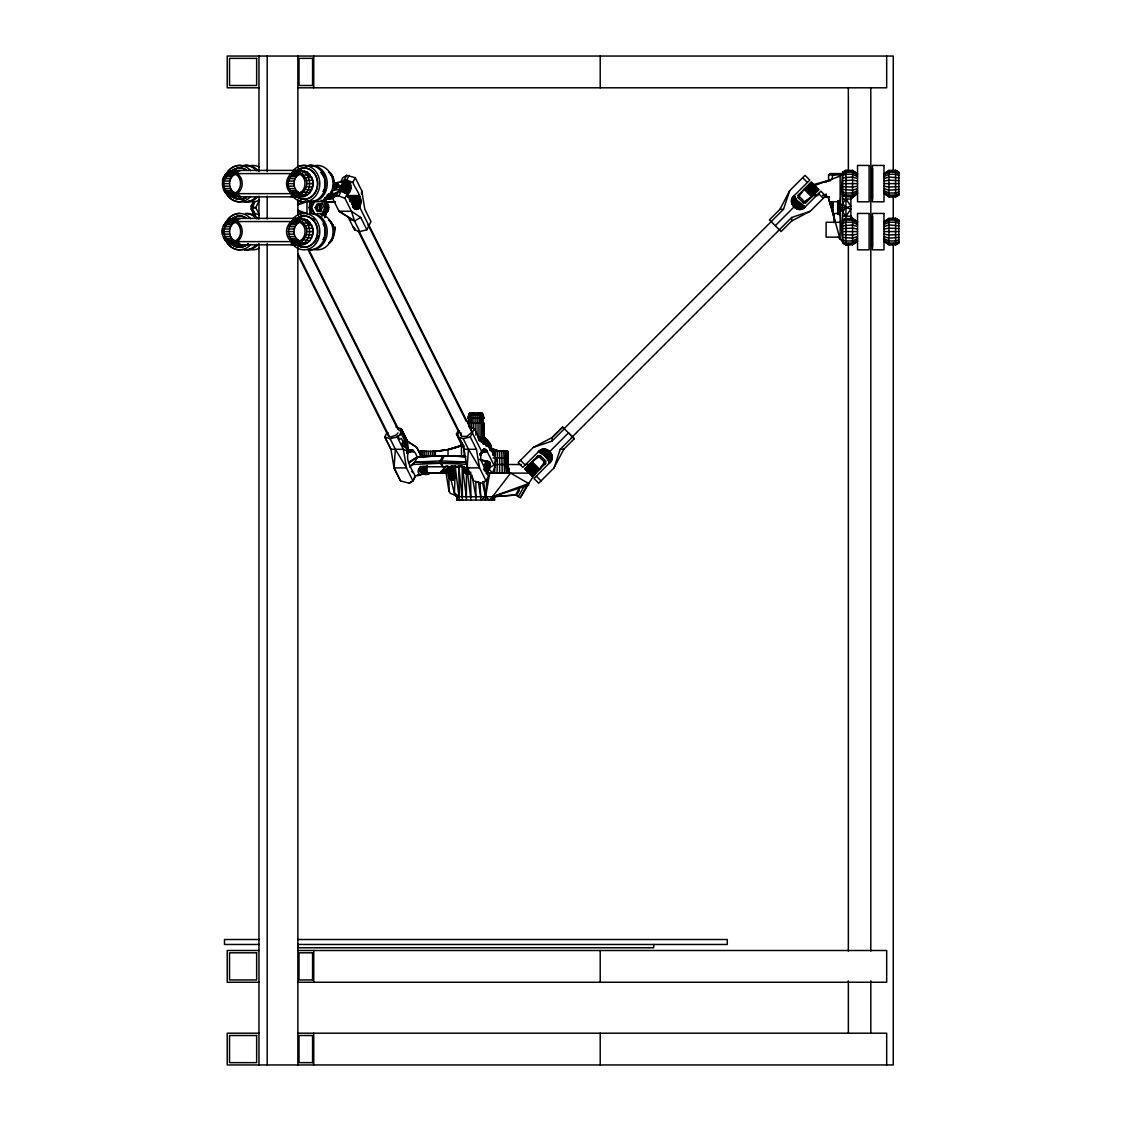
<?xml version="1.0" encoding="UTF-8"?>
<svg xmlns="http://www.w3.org/2000/svg" width="1121" height="1121" viewBox="0 0 1121 1121"><rect width="100%" height="100%" fill="white"/><g stroke="black" fill="none" stroke-linecap="round" stroke-linejoin="round"><path stroke-width="1.5" d="M311.484 226.624L311.484 224.971L307.294 220.122L301.563 218.357L233.799 218.357L228.067 220.122L223.471 225.797L225.699 222.224M311.484 178.659L311.484 177.006L307.294 172.158L301.563 170.392L233.799 170.392C218.651 170.868 218.707 196.357 233.799 196.848L301.563 196.848C311.007 196.595 315.632 184.713 311.484 177.006L305.29 177.833C302.992 172.802 296.308 170.308 291.586 173.601L237.162 173.601C233.35 171.009 227.983 171.947 225.055 175.437L225.699 174.259M420.067 454.58L420.067 451.273L424.985 451.273M420.347 456.247L420.347 451.273M421.16 456.247L421.16 451.273M422.477 456.247L422.477 451.273M424.172 456.247L424.172 451.273M426.148 456.247L426.148 451.273C438.591 451.721 451.525 449.941 462.903 445.065L448.022 449.619L436.209 451.273M428.278 456.247L428.278 451.273M430.408 456.247L430.408 451.273M432.384 456.247L432.384 451.273L436.489 451.273M434.079 456.247L434.079 451.273M435.382 456.247L435.382 451.273L448.022 449.619L459.89 446.032M448.022 456.247L448.022 449.619L459.848 446.032L462.258 443.356M454.874 473.286L454.243 478.681L452.127 480.306C442.024 474.772 453.837 459.96 454.874 473.286L453.346 467.989M468.55 423.149L468.55 418.259M468.718 426.569L468.69 418.259L470.147 413.243M469.433 423.149L469.433 418.259M470.035 428.292L470.035 423.149M470.61 423.149L470.61 418.259M471.745 428.292L471.745 423.149M472.039 414.896L472.039 413.243M472.151 423.149L472.151 418.259M472.445 414.896L472.445 413.243M473.076 414.896L473.076 413.243M473.735 430.002L473.735 423.149M473.889 414.896L473.889 413.243M473.945 423.149L473.945 418.259M474.856 414.896L474.856 413.243M475.879 500.064L475.879 481.764M475.879 435.144L475.879 413.243M476.901 414.896L476.901 413.243M477.798 423.149L477.798 418.259M477.868 414.896L477.868 413.243M478.022 436.854L478.022 423.149M478.681 414.896L478.681 413.243M479.312 414.896L479.312 413.243M479.592 423.149L479.592 418.259M479.718 414.896L479.718 413.243M480.012 438.577L480.012 423.149M481.133 423.149L481.133 418.259M481.722 438.577L481.722 423.149M482.324 423.149L482.324 418.259M483.039 438.577L483.067 418.259L481.61 413.243M483.866 438.577L483.866 423.149M484.146 438.409L484.034 423.149L467.723 423.149M490.928 449.423C491.783 442.795 485.015 434.878 478.163 437.092L478.471 439.222M494.922 457.9L494.922 451.287L492.848 455.252M499.63 451.287L494.571 449.633L489.793 449.633L495.496 451.287L494.669 473.09L486.444 473.09M487.201 446.032L497.486 451.287L497.065 473.104L494.669 473.09M499.63 473.104L499.63 464.514M501.774 451.287L502.208 473.104M503.763 451.287L504.59 473.104M505.473 451.287L505.473 464.514L506.65 473.104M506.79 451.287L506.79 464.514L508.233 473.104M509.551 473.118L507.617 464.514L507.813 451.287L507.897 464.514L509.551 473.118L507.617 464.514L507.617 457.9L507.897 467.947M857.537 241.505L852.563 244.812L845.949 244.812L845.949 170.392L852.577 170.392L857.537 173.699M883.993 221.664L888.953 218.357L895.567 218.357L895.567 244.812L888.953 244.812L883.993 241.505M883.993 173.699L888.953 170.392L895.567 170.392L895.567 196.848L888.953 196.848L883.993 193.541M466.378 500.064L466.448 474.057M347.188 195.446C346.669 188.874 337.603 188.917 333.021 190.71M346.907 195.348C357.473 185.904 344.441 178.393 335.305 183.382L334.002 184.475M488.35 468.774C494.669 464.907 482.969 459.414 479.802 459.288M552.05 441.114L552.107 437.554L562.63 427.017L574.316 438.717L563.793 449.255L554.026 467.905L538.725 483.221L533.988 478.485L549.472 462.973C558.146 456.401 544.96 443.215 538.36 451.875L522.862 467.387L518.126 462.651L533.442 447.321L552.107 437.54L562.63 427.031L564.381 428.783L552.05 441.114L533.442 447.335M791.636 221.019L791.678 217.474L810.287 211.252L825.602 195.937L820.866 191.201L805.368 206.698C798.783 215.372 785.583 202.186 794.257 195.586L809.754 180.089L805.018 175.352L789.702 190.668L779.936 209.333L769.412 219.856L781.099 231.557L791.636 221.019L810.287 211.252M544.484 462.09L539.635 469.279L532.083 461.726L540.434 455.701L539.257 456.878L538.094 455.701L525.006 468.788L532.573 476.355L545.591 463.309L545.647 460.913L540.434 455.701L538.094 455.701L536.917 456.864L539.257 456.878L544.484 462.09L545.591 463.309L544.484 464.43L544.484 462.09L545.647 460.913M798.082 197.66L798.138 195.264L811.296 182.106L818.862 189.659L805.649 202.873L803.309 202.873L798.082 197.66L804.093 189.309L811.66 196.862L805.915 200.743M320.578 211L320.284 207.609L321.545 204.218M461.025 465.818L455.322 467.471L454.383 494.851L456.864 496.757L492.413 496.757L515.506 495.006L520.41 497.85L527.515 485.547M485.393 500.064L486.92 480.068A3.307 1.429 -16.1 0 1 485.057 481.231M420.375 466.336C417.797 472.6 424.789 476.901 430.212 473.104L429.427 473.09M428.965 473.777L426.821 471.296L427.227 465.523M471.044 473.749C465.509 476.257 462.441 470.778 464.052 466.308M361.48 194.059L361.719 190.668L355.231 177.693L346.613 175.352L342.816 177.693L340.448 182.429L344.245 180.089L346.725 180.089L352.863 182.429C355.581 189.617 362.938 196.932 360.275 205.339C359.757 208.954 355.721 211.196 353.157 207.525M417.208 457.732C416.858 454.636 411.982 445.892 408.59 451.595C404.975 460.283 411.757 468.858 415.316 476.145L412.948 480.881L409.151 483.221L400.547 480.895L394.046 467.891L395.363 449.255L390.108 438.717L384.783 436.966L386.829 432.86M457.466 434.906L459.512 430.814L457.648 431.697L456.471 434.037L458.461 435.789L457.886 436.952L463.211 438.703L468.466 449.241L467.149 467.891L473.637 480.881L482.254 483.221L486.052 480.881L488.42 476.145L480.615 459.47L480.993 453.22L484.034 449.129L486.598 450.404L493.969 465.033L490.171 467.373M837.667 204.218L840.147 204.218L842.642 173.601L845.949 170.392L842.642 172.045L842.642 243.159L845.949 244.812L838.158 237.148M455.56 478.092L455.574 475.696M473.735 418.259L474.169 413.243M804.64 207.497L804.738 206.46L796.821 200.323L794.257 195.586M395.951 427.031L401.276 428.768L407.441 441.099L408.59 451.595L405.073 446.915L406.769 439.88L405.956 440.483M232.145 173.699C244.686 173.993 242.444 196.399 229.917 193.204C218.287 189.127 224.382 169.705 236.615 173.699M225.055 223.401C227.983 219.912 233.35 218.959 237.162 221.552L291.586 221.552C296.308 218.273 302.992 220.753 305.29 225.797L311.484 224.971C315.632 232.678 311.007 244.546 301.563 244.812L233.799 244.812C224.536 244.518 219.254 232.608 223.878 224.971M222.462 234.583L222.462 228.586M236.615 241.505C219.912 246.186 219.912 216.984 236.615 221.664M235.872 193.204C227.507 190.472 227.507 176.768 235.872 174.035L229.917 174.035M229.917 241.169L235.872 241.169C227.507 238.437 227.507 224.732 235.872 222L229.917 222M296.603 173.699C309.144 173.993 306.902 196.399 294.375 193.204C283.501 189.645 287.929 170.896 299.587 173.699M301.073 241.505C284.356 246.186 284.356 216.984 301.073 221.664M294.375 193.204L300.33 193.204C291.964 190.472 291.964 176.768 300.33 174.035L294.375 174.035M294.375 241.169L300.33 241.169C291.964 238.437 291.964 224.732 300.33 222L294.375 222M223.878 190.234L223.471 189.407C225.755 194.451 232.453 196.932 237.162 193.653L291.586 193.653C301.017 199.776 310.489 186.254 305.29 177.833M223.878 238.198L223.471 237.372C225.755 242.416 232.453 244.896 237.162 241.618L291.586 241.618C301.017 247.741 310.489 234.219 305.29 225.797M320.214 211L319.429 207.609L320.214 204.218M325.847 213.48C329.714 210.818 329.714 204.386 325.847 201.724M332.993 177.006C336.678 204.05 336.006 173.349 328.789 172.158L333.399 177.833M332.993 238.198C336.678 211.154 336.006 241.856 328.789 243.047L333.399 237.372M291.166 196.848L291.586 193.653A11.574 10.033 -90 0 1 291.586 173.601L293.24 170.392M291.166 244.812L291.586 241.618A11.574 10.033 -90 0 1 291.586 221.552L293.24 218.357M419.618 467.443L419.31 469.783L420.585 472.361M324.501 216.199L325.622 209.038L324.501 199.006L327.36 207.609L324.501 216.199L327.36 207.609L324.501 199.006M471.745 418.259L472.572 413.243M310.013 212.766L309.158 207.609L310.307 200.729M311.68 200.729L310.531 207.609L311.386 212.766M388.02 432.874L387.67 434.92L388.749 436.419L390.977 436.966L396.344 434.92L398.039 432.874M461.109 432.86L460.759 434.906L461.852 436.405L466.868 436.405L471.142 432.86L471.493 430.814L470.414 429.315M480.082 483.025L480.811 500.064L485.575 496.757L489.723 473.104L486.234 473.09M482.128 437.092L486.234 444.154L486.29 446.032L485.519 445.065L490.844 445.065M350.327 201.808L354.012 200.323L360.528 204.386L353.549 201.318L360.275 205.339L351.658 202.312L353.858 195.586L347.356 196.385L359.827 196.329L355.287 195.586L351.826 204.54M543.096 454.439L546.137 449.353L542.55 454.047L545.072 449.143L541.989 453.655L543.993 449.087L541.429 453.304L542.914 449.199L540.84 452.968L541.877 449.465L540.238 452.66L540.868 449.871L539.621 452.38L539.944 450.418L538.36 451.875L539.159 451.217L538.991 452.113L543.096 454.439L547.16 449.703L544.091 455.35L548.113 450.208L545.086 456.275L547.693 459.358L552.261 457.354L548.057 459.932L549.472 462.987L550.943 461.418L548.982 461.74L551.49 460.479L548.701 461.123L551.896 459.484L548.393 460.521L552.163 458.433L547.693 459.344M539.159 451.217L538.36 451.889M470.035 418.259L471.198 413.243M324.88 217.614L327.542 207.609L324.824 197.772M324.824 217.446L326.757 211L327.991 211M467.891 418.259L469.489 413.243L482.38 413.243L484.034 418.259L467.723 418.259L469.377 413.243M554.026 467.905L560.248 449.297L572.565 436.966M564.101 428.67L783.495 209.291L789.702 190.668M495.496 464.514L492.623 473.104L488.21 468.186M460.899 445.065L461.768 443.356M334.408 186.618L332.993 190.234L333.399 189.407L328.789 195.082L331.816 191.803L331.171 192.98M480.363 454.958L481.315 452.352M480.433 454.902L482.072 450.824M480.377 455.35L483.501 449.339L480.377 455.35L482.52 450.194L480.531 454.734L481.694 451.581L472.333 432.86M408.59 463.141L417.082 456.878L444.056 455.701L417.082 456.878M332.026 198.221L334.506 195.558L330.457 198.963L323.745 199.37M793.472 196.329L794.495 196.217L792.799 197.17L794.761 196.848L792.239 198.095L795.041 197.464L791.832 199.104L795.35 198.067L791.58 200.141L795.686 198.655L791.468 201.22L796.036 199.216L791.524 202.298L796.414 199.776L791.72 203.363L796.821 200.323L792.085 204.386L797.732 201.318L792.589 205.339L798.642 202.312L795.616 208.38L799.637 203.223L796.583 208.884L800.632 204.134L797.606 209.235L801.179 204.54L798.656 209.445L801.739 204.919L799.735 209.487L802.314 205.283L800.814 209.389L802.902 205.619L801.865 209.123L803.505 205.928L802.86 208.716L804.107 206.208L803.799 208.17L805.368 206.698M223.471 177.833L223.878 177.006L222.462 180.621M254.005 214.77L251.146 209.038L251.146 206.166L253.29 201.878M255.504 214.882L252.225 208.324L254.845 201.64M259.329 200.435L255.742 207.609L252.225 208.324M314.469 213.326L311.61 207.609L314.469 201.878M321.026 211.182L316.977 211.182L315.183 207.609L316.977 204.022L321.026 204.022M318.63 211.182L316.837 207.609L318.63 204.022M320.564 211.182L322.344 207.609L320.564 204.022M321.265 214.882L324.558 208.324L321.265 200.323M323.787 211.897L325.931 207.609L324.558 206.881M322.049 216.199L325.622 209.038L327.36 207.609L322.764 200.435M361.719 190.668L364.829 209.291L370.981 221.608L366.889 229.791L359.813 231.557L354.544 221.019L339.018 211.252L332.531 198.277L334.899 193.541L338.696 191.201L341.176 191.201L347.3 193.541L355.637 209.123L353.297 207.371M339.032 189.799L342.816 182.233M332.531 198.277L336.328 195.937L338.696 191.201M344.245 180.089L346.613 175.352M340.195 189.659L343.979 182.106M341.485 189.799L345.268 182.233M336.328 195.937L338.808 195.937L341.176 191.201M346.725 180.089L349.093 175.352M342.816 190.178L346.599 182.625M344.105 190.794L347.888 183.227M345.254 191.593L349.037 184.026M349.514 185.61L350.775 183.073L347.258 181.728L346.585 180.383M346.193 192.518L349.976 184.965M346.851 193.527L350.635 185.96M366.889 229.791L360.724 217.474L354.544 221.019L351.419 211.252L344.932 198.277L347.3 193.541M352.863 182.429L355.231 177.693M347.188 194.522L350.971 186.955M346.837 196.245L350.957 187.894M359.813 231.557L354.488 229.791L355.077 228.628L353.087 226.876M390.108 438.717L397.184 436.966L401.514 434.037L402.677 431.697L400.687 429.946L401.276 428.768L407.441 441.114L416.746 447.321L421.79 457.424M399.637 434.92L401.682 430.828M406.769 439.894L405.073 446.915L403.028 446.326L401.864 443.986L403.322 441.057M401.864 443.986L403.728 443.103L405.774 439.012L403.434 434.331L405.774 439.012M409.557 466.854L413.299 464.43L417.685 456.878L444.056 455.701M409.137 483.221L412.934 480.881L415.302 476.145M465.649 456.625L444.322 455.701L441.716 460.913L442.753 466.77L440.315 463.309L440.273 460.913L442.893 455.701L465.355 456.527M463.211 438.703L470.288 436.952L474.379 428.768L469.054 427.017M483.683 466.238L485.954 461.712L479.844 459.778M483.459 469.881L487.243 462.328M488.392 463.127L484.608 470.68L485.547 471.605L489.331 464.052M488.868 464.697L490.129 462.174M489.989 465.047L486.542 473.608L490.325 466.056M486.948 473.833L490.311 466.981M493.969 465.033L496.337 460.297L489.849 447.321L480.545 441.099L474.379 428.768M233.799 196.848L232.145 195.194L236.363 196.848L234.737 194.802L238.927 196.848L237.162 193.653A11.574 10.033 -90 0 0 237.162 173.601L238.815 170.392M233.799 244.812L232.145 243.159L236.363 244.812L234.737 242.767L238.927 244.812L237.162 241.618A11.574 10.033 -90 0 0 237.162 221.552L238.815 218.357M481.147 454.033L484.034 449.129L481.147 454.033L479.718 454.033M519.485 488.111L515.506 495.006L492.413 496.757L489.345 500.064L485.575 496.757L482.675 483.347M516.823 494.823L519.443 490.283M518.266 496.603L523.997 486.668M520.536 496.967L527.529 484.875M331.129 240.945L331.816 239.768M403.028 446.326L405.606 442.235L401.514 434.037M314.258 201.878L310.531 207.609L314.258 213.326M328.579 194.101L328.061 194.9L334.506 194.9L327.318 195.558M227.129 173.601L228.067 172.158M227.129 221.552L228.067 220.122M539.635 469.265L541.583 466.392M481.427 453.655L484.566 449.073L481.427 453.655L479.984 453.655M543.096 454.425L545.086 456.275L548.996 450.838M794.747 207.749L798.642 202.312L793.22 206.222M842.642 199.006L850.867 199.006L852.577 196.637L845.949 196.637L842.642 195.194M806.924 188.118L807.709 187.095M845.949 207.609L842.642 203.307L845.949 199.006L850.867 206.166L845.949 207.609L842.642 211.897L845.949 216.199L850.867 209.038L845.949 207.609L837.667 207.609M850.867 199.006L857.537 193.541M229.553 172.438L230.842 170.84L240.076 170.84M229.553 220.403L230.842 218.805L240.076 218.805M549.472 462.987L550.271 462.258L549.248 462.342M251.146 206.166L254.159 202.593M449.045 474.912L448.652 472.964L441.128 473.09L440.819 472.025L446.242 465.761M460.689 465.818L452.506 468.158L454.874 475.332L452.772 468.074M333.217 197.17L334.871 195.39M332.461 197.899L334.955 195.236M332.867 197.548L334.52 195.769M331.536 198.501L334.03 195.853L331.522 190.948M330.457 198.963L334.03 195.853M331.017 198.753L333.498 196.105M329.238 199.272L332.937 196.329M329.854 199.132L332.334 196.511M328.579 199.37L331.704 196.651M481.175 452.366L486.598 450.404L482.927 452.099L487.018 451.076C482.899 449.955 478.064 458.013 485.113 449.185L482.002 452.954L485.631 449.451L482.31 452.646L480.867 452.646M407.035 452.912L409.459 450.46M526.478 467.317L524.88 468.928L532.433 476.481L534.647 474.267M536.917 456.878L538.094 455.701L539.257 456.878M232.145 172.045L233.799 170.392L234.737 172.438L236.391 170.392L237.162 173.601M232.145 220.01L233.799 218.357L234.737 220.403L236.391 218.357L237.162 221.552M296.603 172.045L298.256 170.392L304.534 170.84M296.603 220.01L298.256 218.357L304.534 218.805M775.256 225.699L798.642 202.312M816.494 188.328L815.079 185.876L816.256 187.768M547.693 459.358L552.219 456.275L546.908 458.265L551.658 454.201L545.997 457.27L551.154 453.248L545.086 456.275L568.473 432.874L574.316 438.717M803.309 202.873L811.66 196.862M571.051 438.101L791.678 217.474M814.196 185.666L840.147 176.081L845.949 172.158L852.563 172.158L857.537 175.03M544.484 464.43L545.591 463.309M409.936 450.067L407.806 452.183L412.486 449.885L408.016 451.973L410.44 449.787L406.937 453.122M528.664 472.698L527.795 471.577L530.541 473.875M407.231 452.576L410.44 449.787M422.421 473.566L420.459 475.192L414.448 476.117M828.587 181.42L828.587 174.918L830.241 173.601L842.642 173.601M834.374 173.601L832.721 174.918L832.034 179.024M407.596 452.267L410.945 449.619L406.979 452.646M299.195 172.438L301.227 170.84C313.712 174.722 311.722 196.413 298.256 196.848L296.603 195.194L295.692 196.848L294.01 194.802L293.127 196.848L291.586 193.653M299.195 220.403L301.227 218.805C313.712 222.687 311.722 244.378 298.256 244.812L296.603 243.159L295.692 244.812L294.01 242.767L293.127 244.812L291.586 241.618M291.586 173.601L295.664 170.392L294.01 172.438L298.256 170.392M291.586 221.552L295.664 218.357L294.01 220.403L298.256 218.357M409.796 466.196L415.078 462.09L440.273 460.913L466.434 462.006M534.941 473.104L535.964 472.319L528.678 483.529L528.678 485.183L492.413 496.757L492.357 500.064L492.413 496.771L510.615 473.104L528.678 483.529L492.413 496.757L494.263 496.169L494.263 500.064L494.907 495.958M547.314 458.797L552.008 455.224L546.908 458.265M350.425 201.542L354.208 199.776L360.808 202.298L354.404 199.216L349.78 200.561M447.573 473.09L448.652 472.964L448.19 471.899L444.659 470.946L441.128 473.09L428.474 473.104M482.31 452.646L486.136 449.857L482.605 452.366M454.019 468.424L455.322 467.471L459.414 500.064L456.864 500.064L456.864 496.757M545.086 456.275L550.523 452.366M407.974 452.029L411.463 449.591L407.315 452.38M841.325 174.918L828.587 174.918L830.521 173.601M320.424 211.743L317.327 209.669L317.327 205.535L320.424 203.462M317.327 205.535L320.046 205.381M455.322 467.471L452.071 468.172L454.664 477.182M883.993 174.035L888.953 170.84L895.567 170.84L898.874 172.438M857.537 193.204L852.577 196.399L845.949 196.399L842.642 194.802M883.993 222L888.953 218.805L895.567 218.805L898.874 220.403L895.567 218.357L897.781 220.487M857.537 241.169L852.563 244.364L845.949 244.364L842.642 242.767L845.949 244.812M350.565 200.743L352.961 199.216M845.949 170.392L842.642 172.438L845.949 170.84L852.563 170.84L857.537 174.035M410.258 461.95L412.444 460.605M344.007 182.835L346.193 181.49L349.71 182.835L351.055 185.526M301.619 173.601L303.987 172.158L307.294 172.158L308.345 175.03M301.619 221.552L303.987 220.122L307.294 220.122L308.345 222.995M407.147 452.576L411.982 449.675L407.666 452.141M409.613 461.726L417.685 456.878M883.993 175.03L888.953 172.158L895.567 172.158L898.874 173.601M857.537 192.209L852.577 195.082L845.949 195.082L842.642 193.653M883.993 222.995L888.953 220.122L895.567 220.122L898.874 221.552M857.537 240.174L852.563 243.047L845.949 243.047L842.642 241.618L840.147 211L837.667 211M349.696 201.444L352.779 199.776M451.987 465.747L449.983 466.826L455.855 465.621M332.867 190.248L340.924 186.016L335.305 183.382L338.402 183.76M350.663 199.944L354.572 198.655L360.78 200.141L354.74 198.067L349.346 198.907M324.558 208.324L325.931 207.609M842.642 220.22L845.949 218.567L852.577 218.567L850.867 216.199L842.642 216.199M842.642 220.403L845.949 218.805L852.577 218.805L857.537 222M327.318 194.802L329.728 193.653M828.587 174.918L831.348 173.601L832.721 174.918L838.508 173.601M883.993 176.6L888.953 174.259L895.567 174.259L898.874 175.437M857.537 190.64L852.577 192.98L845.949 192.98L842.642 191.803M883.993 224.564L888.953 222.224L895.567 222.224L898.874 223.401M857.537 238.605L852.563 240.945L845.949 240.945L842.642 239.768M444.659 470.946L453.122 467.471M297.934 201.626L300.932 200.281M303.693 175.437L309.662 174.259L310.125 176.6M303.693 223.401L309.662 222.224L310.125 224.564M842.642 220.01L845.949 218.567M898.874 193.653L895.567 195.082L888.953 195.082L883.993 192.209M842.642 221.552L845.949 220.122L852.577 220.122L857.537 222.995M898.874 241.618L895.567 243.047L888.953 243.047L883.993 240.174M349.43 199.664L353.311 198.067M297.934 203.896L305.444 200.925M408.142 452.057L412.976 450.222L406.839 452.38L413.453 450.67L407.147 452.113L414.294 451.889M297.513 205.087L307.364 201.514M836.364 173.601L832.721 174.918L832.665 173.601M842.642 175.437L845.949 174.259L852.563 174.259L857.537 176.6M898.874 191.803L895.567 192.98L888.953 192.98L883.993 190.64M842.642 223.401L845.949 222.224L852.577 222.224L857.537 224.564M898.874 239.768L895.567 240.945L888.953 240.945L883.993 238.605M883.993 178.659L888.953 177.006L898.874 177.833M857.537 188.58L852.577 190.234L842.642 189.407M883.993 226.624L888.953 224.971L898.874 225.797M857.537 236.545L852.563 238.198L842.642 237.372M349.388 198.753L353.465 197.464L360.444 198.095L355.035 196.848L347.636 197.268L353.732 196.217M349.808 199.678L353.143 198.655M814.953 186.016L813.201 184.699L826.107 181.154L826.107 182.331M333.54 187.95L340.924 186.016L333.708 184.699L340.924 186.016L334.058 186.815M842.642 177.833L852.563 177.006L857.537 178.659M898.874 189.407L888.953 190.234L883.993 188.58M842.642 225.797L852.577 224.971L857.537 226.624M898.874 237.372L888.953 238.198L883.993 236.545M349.304 197.871L353.605 196.848M296.434 244.812L301.563 244.812M883.993 181.056L888.953 180.201L898.874 180.621M857.537 186.184L852.577 187.039L842.642 186.618M883.993 229.02L888.953 228.166L898.874 228.586M857.537 234.149L852.563 235.004L842.642 234.583M327.318 195.334L333.273 194.409L331.62 192.504M298.606 170.84L301.563 170.392M298.606 218.805L301.563 218.357M232.145 241.505C243.383 241.211 243.383 221.958 232.145 221.664M296.603 241.505C307.841 241.211 307.841 221.958 296.603 221.664M306.285 180.621L312.633 180.201L312.633 187.039L306.285 186.618M306.285 228.586L312.633 228.166L312.633 235.004L306.285 234.583M349.262 198.011L353.465 197.464M842.642 180.621L852.563 180.201L857.537 181.056M898.874 186.618L888.953 187.039L883.993 186.184M842.642 228.586L852.577 228.166L857.537 229.02M898.874 234.583L888.953 235.004L883.993 234.149M448.61 472.319L441.184 473.09M826.107 193.905L826.107 197.212L829.414 196.806M326.323 202.256L334.717 201.864L324.894 202.298M413.299 464.43L466.434 462.16M325.202 202.298L335.319 201.85M840.147 211L842.642 210.916M327.991 204.218L325.384 204.288L325.959 205.886L328.579 205.844M842.642 209.319L837.667 209.361M560.248 449.297L563.793 449.255M779.936 209.333L783.495 209.291M406.25 444.575L408.59 451.595L403.35 449.297L390.949 449.297L384.783 436.966L390.935 449.283L394.046 467.905L400.547 480.895M457.886 436.952L464.038 449.283L476.453 449.283L479.55 467.891L486.052 480.881M507.813 457.9L493.072 457.9M312.997 58.362L299.013 58.362L299.013 85.49L312.997 85.49M258.965 87.802L227.213 87.802L227.213 56.05L893.255 56.05L893.255 171.653M297.864 87.802L886.683 87.802L886.683 56.05M227.857 175.03L233.799 175.03M292.301 175.03L298.256 175.03M226.078 176.6L232.019 176.6M290.521 176.6L296.476 176.6M224.704 178.659L230.66 178.659M239.586 178.659L241.239 178.659M289.162 178.659L295.117 178.659M827.452 180.677L830.843 180.677M223.85 181.056L229.805 181.056M288.307 181.056L294.263 181.056M223.555 183.62L229.511 183.62M288.013 183.62L293.968 183.62M306.636 183.62L313.025 183.62M842.642 183.62L857.537 183.62M883.993 183.62L898.874 183.62M223.85 186.184L229.805 186.184M288.307 186.184L294.263 186.184M224.704 188.58L230.66 188.58M289.162 188.58L295.117 188.58M226.078 190.64L232.019 190.64M290.521 190.64L296.476 190.64M227.857 192.209L233.799 192.209M292.301 192.209L298.256 192.209M300.904 192.209L303.875 192.209M229.917 193.204L237.344 193.204M332.811 193.527L336.034 193.527M307.294 195.082L303.987 195.082L301.619 193.653M327.472 195.39L333.918 195.39M347.034 195.586L359.435 195.586M812.879 195.558L817.84 195.558M822.8 195.558L826.107 195.558L828.307 197.464L840.147 239.137L840.147 176.081M234.149 196.399L230.842 196.399L229.553 194.802M304.534 196.399L301.227 196.399L299.195 194.802M326.001 196.764L331.045 196.764M850.867 196.848L852.577 196.848L852.563 170.392M826.107 197.212L829.414 197.212M840.147 200.827L837.667 200.827L837.667 214.377L840.147 214.377M837.667 201.051L840.147 201.051M804.472 201.71L806.812 201.71M828.307 197.464L829.498 201.696L840.147 201.724M327.066 202.803L325.819 202.803L326.757 204.218L324.88 197.59M829.526 201.724L829.82 202.803L832.889 202.803M837.667 202.803L840.147 202.803M830.227 204.218L832.889 204.218M319.625 205.844L320.732 205.844M829.82 202.803L830.689 205.844L832.889 205.844M837.667 205.844L842.642 205.886M309.158 207.609L311.61 207.609M315.183 207.609L316.837 207.609M319.429 207.609L320.284 207.609M328.789 207.609L326.155 207.609L325.959 205.886M831.193 207.609L832.889 207.609M328.579 209.361L325.959 209.319L325.384 210.916L326.757 211L325.819 212.401L327.066 212.401M831.684 209.361L832.889 209.361M317.327 209.669L320.046 209.823M830.689 205.844L832.889 211M832.146 211L832.889 212.401M837.667 212.401L840.147 212.401M840.147 213.48L832.889 213.508L832.553 212.401M837.667 214.153L840.147 214.153M850.867 218.357L852.577 218.357L857.537 221.664M840.147 222.266L826.107 222.266L826.107 237.148L839.321 237.148M227.857 222.995L233.799 222.995M292.301 222.995L298.256 222.995M226.078 224.564L232.019 224.564M290.521 224.564L296.476 224.564M224.704 226.624L230.66 226.624M239.586 226.624L241.239 226.624M289.162 226.624L295.117 226.624M223.85 229.02L229.805 229.02M288.307 229.02L294.263 229.02M223.555 231.585L229.511 231.585M288.013 231.585L293.968 231.585M306.636 231.585L313.025 231.585M842.642 231.585L857.537 231.585M883.993 231.585L898.874 231.585M223.85 234.149L229.805 234.149M288.307 234.149L294.263 234.149M224.704 236.545L230.66 236.545M289.162 236.545L295.117 236.545M226.078 238.605L232.019 238.605M290.521 238.605L296.476 238.605M227.857 240.174L233.799 240.174M292.301 240.174L298.256 240.174M309.634 240.945L303.693 239.768M307.294 243.047L303.987 243.047L301.619 241.618M304.534 244.364L301.227 244.364L299.195 242.767M482.38 413.243L483.866 418.259M480.292 437.092L480.881 439.222L485.897 439.222M480.881 439.222L481.638 441.114L487.411 441.114L484.412 437.092M481.638 441.114L482.548 442.725L489.232 442.725M483.193 444.154L490.522 444.154M459.33 446.032L464.178 446.032M490.928 446.032L486.514 446.032L486.458 445.065M491.46 451.287L507.813 451.287M420.067 451.273L426.569 451.273M495.496 451.287L507.897 451.287M483.235 451.875L487.383 451.875M493.786 464.514L521.419 464.514M524.796 464.514L531.536 464.514M421.986 466.336L426.821 466.336M457.69 466.308L458.671 466.294L462.427 500.064M420.123 467.527L426.569 467.527M463.814 467.499L468.648 467.499M394.046 467.905L406.461 467.905L412.948 480.881M420.613 468.816L426.484 468.816M463.73 468.788L468.564 468.788M420.123 470.091L426.569 470.091M463.814 470.063L468.648 470.063M420.375 471.296L426.821 471.296M464.052 471.268L468.886 471.268M464.458 472.291L470.904 472.291M420.767 472.319L427.213 472.319M445.962 473.09L421.286 473.104M428.334 473.104L448.68 473.09M464.963 473.076L469.797 473.076M486.864 473.104L529.981 473.104M421.874 473.608L428.32 473.608M465.565 473.58L470.4 473.58M456.864 500.064L494.907 500.064M462.987 500.064L460.997 500.064M259.399 939.51L224.48 939.51L224.48 944.471L259.399 944.471M297.808 939.51L727.277 939.51L727.277 944.471L297.808 944.471M258.965 950.496L227.213 950.496L227.213 982.248L258.965 982.248M297.864 950.496L886.683 950.496L886.683 982.248L297.864 982.248M312.997 952.808L299.013 952.808L299.013 979.936L312.997 979.936M258.965 1033.198L227.213 1033.198L227.213 1064.95L893.255 1064.95L893.255 243.467M297.864 1033.198L886.683 1033.198L886.683 1064.95M312.997 1035.51L299.013 1035.51L299.013 1062.638L312.997 1062.638M489.975 443.356L482.548 442.725M493.016 473.09L502.937 473.104M507.897 473.104L509.214 473.104M434.766 473.09L436.195 473.09M446.845 473.09L446.13 473.09L448.989 491.292L450.544 493.492L459.4 496.757L458.671 466.294M332.769 185.876L340.924 186.016M840.147 204.218L842.642 204.288M441.73 463.309L466.546 464.29M444.322 455.701L465.747 456.653M415.078 462.09L440.315 463.309M355.035 196.848L360.177 197.17L355.175 196.217M812.879 194.536L817.84 194.914M822.8 195.306L826.107 195.558M417.348 474.814L420.445 475.192C415.611 471.633 418.974 466.868 423.416 466.77L462.09 466.77L468.186 468.578M354.74 198.067L360.654 199.104L354.895 197.464M490.872 450.726L493.786 451.287L489.793 449.633L497.486 451.287M252.225 206.881L255.742 207.609L259.329 214.77M242.234 244.812L230.842 244.364L229.553 242.767M305.29 189.407L311.484 190.234L311.484 188.58L309.634 192.98L303.693 191.803M305.29 237.372L311.484 238.198L311.484 236.545M354.404 199.216L360.836 201.22L354.572 198.655M488.616 447.573L499.63 451.287L499.63 464.514M297.513 210.117L307.364 213.691M338.808 195.937L344.932 198.277M486.612 460.829L488.952 461.726M485.547 460.591L489.064 461.936L490.409 464.626M297.934 211.309L303.945 213.691M813.201 184.699L815.079 185.876M297.934 213.579L300.932 214.924M354.012 200.323L360.71 203.363L354.208 199.776M897.781 172.522L895.567 170.392L898.874 172.045L898.874 195.194L895.567 196.848L898.874 194.802L895.567 196.399L888.953 196.399L883.993 193.204M895.567 218.357L898.874 220.01L898.874 243.159L895.567 244.812L898.874 242.767L895.567 244.364L888.953 244.364L883.993 241.169M842.642 194.984L845.949 196.637M359.953 206.222L353.087 202.312L358.762 208.38L352.597 203.223L358.272 208.884L352.092 204.134L357.767 209.235L352.681 205.83M454.383 494.851L457.508 496.757L457.508 500.064M895.567 170.392L897.781 171.751M354.544 221.019L339.018 211.252L351.419 211.252L360.724 217.474M478.555 440.203L489.849 447.321M406.867 441.114L416.746 447.321L420.347 454.523M353.563 207.497L356.156 209.389L352.484 206.306M459.4 496.757L454.383 492.946L450.74 479.045M353.984 207.385L356.702 209.487L352.835 206.068M237.162 193.653L240.889 196.848M237.162 241.618L240.889 244.812M349.99 219.562L350.985 220.445M461.572 443.103L459.232 438.423L462.553 443.972M331.171 222.224L328.789 220.122L333.399 225.797L331.171 222.224L331.816 223.401M359.196 207.749L353.087 202.312L359.589 206.993L368.935 225.699M487.018 441.114L489.499 443.356L490.409 446.032M811.17 182.233L818.722 189.799M810.777 182.625L818.344 190.178M810.175 183.227L817.727 190.794M809.376 184.026L816.929 191.593M802.678 177.693L807.414 182.429M818.526 193.541L823.262 198.277M808.437 184.965L816.004 192.518M807.442 185.96L814.995 193.527M806.447 186.955L814 194.522M805.509 187.894L813.075 195.446M804.71 188.692L812.277 196.245M798.138 195.264L805.649 202.873M531.466 462.328L539.033 469.895M530.667 463.141L538.234 470.694M529.743 464.066L537.295 471.619M528.734 465.061L536.3 472.628M527.739 466.07L535.306 473.623M520.466 460.311L525.203 465.047M536.314 476.159L541.051 480.895M526.814 466.995L534.367 474.547M526.015 467.793L533.568 475.346M525.399 468.41L532.951 475.963M251.146 209.038L254.159 212.612M850.867 216.199L852.577 218.357L852.563 244.812M463.73 446.312L456.471 434.037L460.955 443.131M227.129 193.653L228.067 195.082M227.129 241.618L228.067 243.047M468.466 449.241L479.55 467.891L467.149 467.891L464.038 449.283M395.363 449.255L406.461 467.905L403.35 449.297L397.184 436.966M331.129 174.259L331.816 175.437M225.055 191.803L225.741 192.98M225.055 239.768L225.741 240.945M368.781 224.915L471.689 430.744M368.01 224.915L466.252 421.384M470.288 436.952L476.453 449.283M358.79 230.702L461.712 436.531M358.033 230.702L458.601 431.851M348.323 217.474L354.488 229.791M308.92 249.857L399.356 430.744M308.934 251.412L397.815 429.189M403.728 443.103L401.388 438.423L399.524 439.306L397.773 435.803M298.158 254.089L389.379 436.531M298.172 255.644L387.053 433.407M483.529 437.092L488.91 446.032M332.993 224.971L334.408 228.586M453.767 468.074L454.664 471.184M451.273 468.368L454.243 478.681M453.655 479.732L450.46 468.69L448.722 469.04L448.778 469.923M452.926 480.292L449.703 469.124L448.722 469.04L452.127 480.306M449.689 473.258L451.09 478.092M448.554 470.245L451.287 479.76M448.232 470.89L450.446 478.569M448.106 471.465L449.661 476.817M835.369 222.266L832.889 213.48L832.889 201.696M480.559 413.243L481.722 418.259M472.081 475.43L475.879 496.771M479.185 413.243L480.012 418.259M478.345 481.764L480.797 496.771M461.404 445.065L461.544 456.205M467.653 473.608L470.96 500.064M466.364 496.757L462.202 465.579L462.427 496.757M447.685 465.747L447.825 466.812M483.726 481.778L485.575 496.757M477.588 413.243L478.022 418.259M470.498 474.239L470.96 496.771M448.932 474.323L448.989 491.292M893.255 196.175L893.255 218.945M888.953 170.392L888.953 196.848M888.953 218.357L888.953 244.812M872.586 168.206L872.586 199.048M872.586 216.213L872.586 247.054M870.807 87.578L870.807 951.098M870.807 980.875L870.807 1033.422M850.867 196.637L850.867 218.567M848.345 87.578L848.345 171.653M848.345 243.467L848.345 951.098M848.345 980.875L848.345 1033.422M833.996 213.845L833.996 222.631M799.259 194.143L799.259 196.483M653.669 944.471L653.669 947.777L298.074 947.777L298.074 944.471M600.211 56.05L600.211 87.802M600.211 950.496L600.211 982.248M600.211 1033.198L600.211 1064.95M464.178 447.727L464.178 456.205M319.807 205.535L319.807 209.669M313.74 56.05L313.74 87.802M313.74 950.496L313.74 982.248M313.74 1033.198L313.74 1064.95M312.577 58.362L312.577 85.49M312.577 952.808L312.577 979.936M312.577 1035.51L312.577 1062.638M306.958 201.948L306.958 213.256M297.864 56.05L297.864 168.15M297.864 199.678L297.864 215.442M297.864 246.97L297.864 1064.95M267.19 56.05L267.19 171.653M267.19 196.175L267.19 218.945M267.19 243.467L267.19 1064.95M258.965 56.05L258.965 171.653M258.965 196.175L258.965 218.945M258.965 243.467L258.965 1064.95M484.244 481.498A3.307 1.429 -16.1 0 1 482.619 481.722M440.819 472.025A22.644 9.809 -16.1 0 1 452.814 466.406M411.757 471.451A3.307 2.032 26.6 0 1 412.724 472.628M339.06 192.35A3.307 2.032 26.6 0 1 341.737 191.257A3.307 2.032 26.6 0 1 344.988 193.527M250.726 244.49A18.188 15.75 90 0 1 225.952 240.735A18.188 15.75 -90 0 0 242.332 249.549M250.726 218.763A18.188 15.75 90 0 0 224.789 225.419A18.188 15.75 -90 0 1 239.586 213.438M232.79 218.02A15.708 13.606 -90 0 1 246.396 218.02M248.344 243.663A15.708 13.606 -90 0 1 230.842 243.663M245.373 213.438A18.188 15.75 -90 0 1 256.527 218.763M256.527 244.49A18.188 15.75 -90 0 1 242.64 249.549M240.412 247.181A15.554 13.466 -90 0 1 238.072 246.942M235.816 246.242A15.554 13.466 -90 0 1 231.767 243.537M240.412 247.349A15.708 13.606 -90 0 1 238.058 247.11M235.76 246.396A15.708 13.606 -90 0 1 231.669 243.663M232.944 218.175A15.554 13.466 -90 0 1 246.41 218.175M248.33 243.537A15.554 13.466 -90 0 1 231.01 243.537M258.18 244.49A18.188 15.75 90 0 1 244.294 249.549A18.188 15.75 -90 0 0 249.773 249.549M247.026 213.438A18.188 15.75 90 0 1 258.18 218.763M252.828 213.438A18.188 15.75 -90 0 1 259.483 215.148M259.483 248.119A18.188 15.75 -90 0 1 250.081 249.549M258.18 196.483A18.188 15.75 90 0 1 242.949 201.191A18.188 15.75 -90 0 0 251.118 201.191M258.18 170.756A18.188 15.75 90 0 0 242.949 166.048A18.188 15.75 -90 0 1 251.118 166.048M248.75 166.048A18.188 15.75 -90 0 1 259.483 167.127M259.483 200.113A18.188 15.75 -90 0 1 248.75 201.191M307.406 201.191A18.188 15.75 90 0 0 327.248 183.62A18.188 15.75 90 0 0 307.406 166.048A18.188 15.75 -90 0 1 315.562 166.048M321.11 172.508A15.708 13.606 -90 0 1 324.277 178.253M324.628 187.683A15.708 13.606 -90 0 0 324.628 179.556A15.554 13.466 -90 0 1 324.572 187.641M323.268 191.481A15.708 13.606 -90 0 0 324.277 188.987A15.554 13.466 -90 0 1 323.226 191.397M313.193 166.048A18.188 15.75 -90 0 1 333.035 183.62A18.188 15.75 -90 0 1 313.193 201.191M321.096 172.634A15.554 13.466 -90 0 1 323.226 175.843M311.484 213.438A18.188 15.75 -90 0 1 327.178 233.224A18.188 15.75 -90 0 1 308.751 249.549M323.268 223.78A15.708 13.606 -90 0 1 324.277 226.26A15.554 13.466 -90 0 0 323.226 223.864M324.628 235.704A15.708 13.606 -90 0 0 324.628 227.563A15.554 13.466 -90 0 1 324.572 235.662M323.268 239.488A15.708 13.606 -90 0 0 324.277 237.007A15.554 13.466 -90 0 1 323.226 239.404M317.271 213.438A18.188 15.75 -90 0 1 332.979 233.224A18.188 15.75 -90 0 1 314.539 249.549M250.726 196.483A18.188 15.75 90 0 1 224.368 188.328A18.188 15.75 -90 0 0 243.663 201.191M250.726 170.756A18.188 15.75 90 0 0 225.952 174.526A18.188 15.75 -90 0 1 243.663 166.048M230.842 171.583A15.708 13.606 -90 0 1 246.396 170.014A15.554 13.466 -90 0 0 232.944 170.154M246.396 197.226A15.708 13.606 -90 0 1 230.842 195.657M241.295 166.048A18.188 15.75 -90 0 1 256.527 170.756M256.527 196.483A18.188 15.75 -90 0 1 241.295 201.191M246.116 197.716A15.554 13.466 -90 0 1 243.902 198.641M242.753 198.935A15.554 13.466 -90 0 1 240.412 199.174M239.249 199.104A15.554 13.466 -90 0 1 236.937 198.641M246.172 197.857A15.708 13.606 -90 0 1 243.944 198.795M242.781 199.09A15.708 13.606 -90 0 1 240.412 199.328M239.235 199.272A15.708 13.606 -90 0 1 236.895 198.795M246.41 197.086A15.554 13.466 -90 0 1 231.01 195.53M292.903 170.756A18.188 15.75 90 0 1 315.183 170.756A18.188 15.75 90 0 1 315.183 196.483A18.188 15.75 90 0 1 292.903 196.483M297.247 170.014A15.708 13.606 -90 0 1 317.649 183.62A15.708 13.606 -90 0 1 297.247 197.226M305.753 166.048A18.188 15.75 -90 0 1 325.594 183.62A18.188 15.75 -90 0 1 305.753 201.191M303.707 199.104A15.554 13.466 -90 0 1 301.395 198.641M300.274 198.235A15.554 13.466 -90 0 1 298.144 197.086M303.693 199.272A15.708 13.606 -90 0 1 301.353 198.795M300.218 198.389A15.708 13.606 -90 0 1 298.074 197.226M297.401 170.154A15.554 13.466 -90 0 1 317.593 183.62A15.554 13.466 -90 0 1 297.401 197.086M292.903 218.763A18.188 15.75 -90 0 1 315.183 218.763A18.188 15.75 -90 0 1 315.183 244.49A18.188 15.75 -90 0 1 292.903 244.49M297.247 218.02A15.708 13.606 -90 0 1 314.959 222.252A15.708 13.606 -90 0 1 313.39 243.061A15.708 13.606 -90 0 1 295.299 243.663M309.83 213.438A18.188 15.75 -90 0 1 325.524 233.224A18.188 15.75 -90 0 1 307.098 249.549M312.591 218.889A15.554 13.466 -90 0 1 314.398 220.641M317.874 235.662A15.554 13.466 -90 0 1 317.075 238.213M315.898 240.553A15.554 13.466 -90 0 1 314.398 242.626M304.87 247.181A15.554 13.466 -90 0 1 302.53 246.942M298.144 218.175A15.554 13.466 -90 0 1 301.395 216.619M312.675 218.763A15.708 13.606 -90 0 1 314.497 220.529M318.014 235.704A15.708 13.606 -90 0 1 317.201 238.283M304.87 247.349A15.708 13.606 -90 0 1 302.502 247.11M298.074 218.02A15.708 13.606 -90 0 1 301.353 216.451M297.401 218.175A15.554 13.466 -90 0 1 314.931 222.35A15.554 13.466 -90 0 1 313.362 242.949A15.554 13.466 -90 0 1 295.468 243.537M297.387 167.127A18.188 15.75 -90 0 1 308.121 166.048M256.653 58.362L229.525 58.362L229.525 85.49L256.653 85.49L256.653 58.362M869.111 165.432L857.537 165.432L857.537 201.808L869.111 201.808L869.111 165.432M883.993 165.432L872.418 165.432L872.418 201.808L883.993 201.808L883.993 165.432M869.111 213.438L857.537 213.438L857.537 249.829L869.111 249.829L869.111 213.438M883.993 213.438L872.418 213.438L872.418 249.829L883.993 249.829L883.993 213.438M256.653 952.808L229.525 952.808L229.525 979.936L256.653 979.936L256.653 952.808M256.653 1035.51L229.525 1035.51L229.525 1062.638L256.653 1062.638L256.653 1035.51M402.453 433.463L400.687 429.946L402.439 433.449"/></g></svg>
